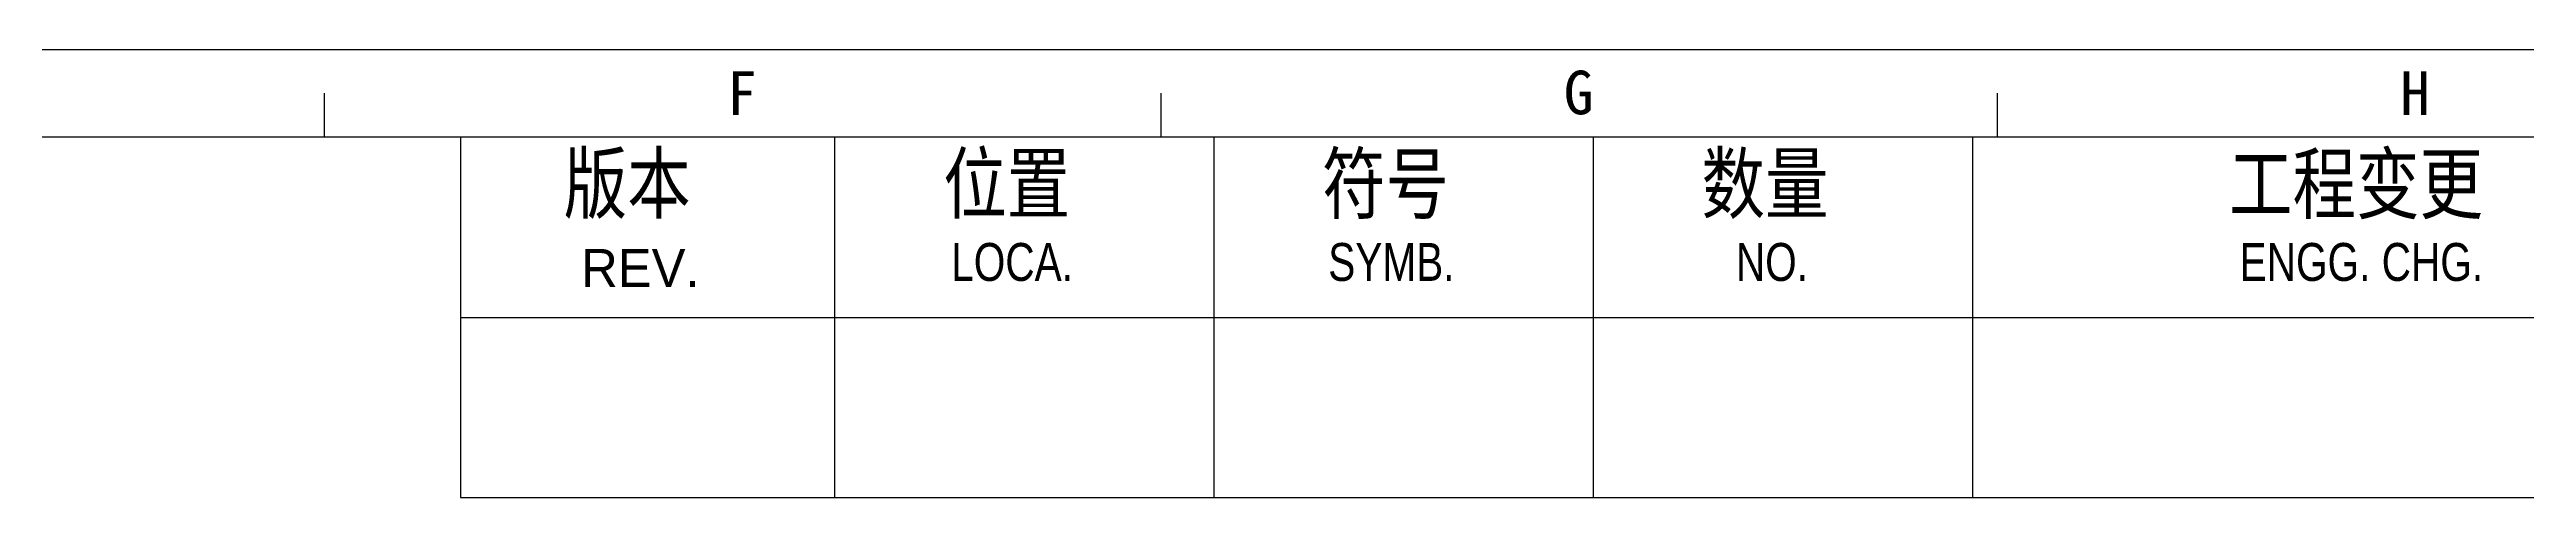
# Model space of a CAD drawing. Header units: millimetres. Extents: x -710 to -53, y 215 to 679.
# Drawn here: x -402.6 to -212.2, y 644.2 to 678.6 of the extents above; entities that cross this region are included whole.
import ezdxf

# ---------------------------------------------------------------- set-up
doc = ezdxf.new("R2010")
doc.units = ezdxf.units.MM
doc.header["$MEASUREMENT"] = 0
doc.layers.get('0').update_dxf_attribs({"lineweight": 0})
doc.layers.add('BORDER', color=7, linetype='Continuous', lineweight=0)

msp = doc.modelspace()

# ---------------------------------------------------------------- linework, layer by layer
at = {"color": 253, "lineweight": 25, "true_color": 0xadadad}
for p, q in [((-371.01, 671.9), (-371.01, 644.17)), ((-342.27, 671.9), (-342.27, 644.17)), ((-313.11, 671.9), (-313.11, 644.17)), ((-283.95, 671.9), (-283.95, 644.17)), ((-254.79, 671.9), (-254.79, 644.17)), ((-371.01, 658.01), (-59.98, 658.01)), ((-371.01, 644.17), (-59.98, 644.17))]:
    msp.add_line(p, q, dxfattribs=at)
at = {"layer": 'BORDER', "color": 18, "lineweight": 25, "true_color": 0x000000}
for p, q in [((-709.64, 678.62), (-53.27, 678.62)), ((-381.45, 671.9), (-381.45, 675.26)), ((-317.16, 671.9), (-317.16, 675.26)), ((-252.86, 671.9), (-252.86, 675.26)), ((-702.92, 671.9), (-59.98, 671.9))]:
    msp.add_line(p, q, dxfattribs=at)

# ---------------------------------------------------------------- texts
at = {"char_height": 0.2, "attachment_point": 7}
for s, insert in [('\\C141;\\c16768895;\\FSimSun|b0|i0|c1;\\H4.470993;\\W0.800000;版本', (-363.07, 665.58)), ('\\C141;\\c16768895;\\FSimSun|b0|i0|c1;\\H4.470993;\\W0.800000;位置', (-333.9, 665.61)), ('\\C141;\\c16768895;\\FSimSun|b0|i0|c1;\\H4.470993;\\W0.800000;符号', (-304.78, 665.58)), ('\\C141;\\c16768895;\\FSimSun|b0|i0|c1;\\H4.470993;\\W0.800000;数量', (-275.62, 665.58)), ('\\C141;\\c16768895;\\FSimSun|b0|i0|c1;\\H4.470993;\\W0.800000;工程变更', (-235.07, 665.56)), ('\\C18;\\c0;\\FMyriad Pro|b0|i0|c1;\\H2.915866;\\W1.000000;REV.', (-361.73, 660.36)), ('\\C18;\\c0;\\FMyriad Pro|b0|i0|c1;\\H2.915866;\\W0.800000;LOCA.', (-333.29, 660.78)), ('\\C18;\\c0;\\FMyriad Pro|b0|i0|c1;\\H2.915866;\\W0.800000;SYMB.', (-304.31, 660.78)), ('\\C18;\\c0;\\FMyriad Pro|b0|i0|c1;\\H2.915866;\\W0.800000;NO.', (-272.98, 660.78)), ('\\C18;\\c0;\\FMyriad Pro|b0|i0|c1;\\H2.915866;\\W0.800000;ENGG. CHG.', (-234.26, 660.78))]:
    msp.add_mtext(s, dxfattribs=dict(at, insert=insert))
at = {"layer": 'BORDER', "char_height": 0.2, "attachment_point": 7}
for s, insert in [('\\C18;\\c0;\\FSimSun|b0|i0|c1;\\H3.357398;\\W1.000000;F', (-350.51, 673.58)), ('\\C18;\\c0;\\FSimSun|b0|i0|c1;\\H3.357398;\\W1.000000;G', (-286.21, 673.58)), ('\\C18;\\c0;\\FSimSun|b0|i0|c1;\\H3.357398;\\W1.000000;H', (-221.92, 673.58))]:
    msp.add_mtext(s, dxfattribs=dict(at, insert=insert))

doc.saveas('drawing.dxf')
